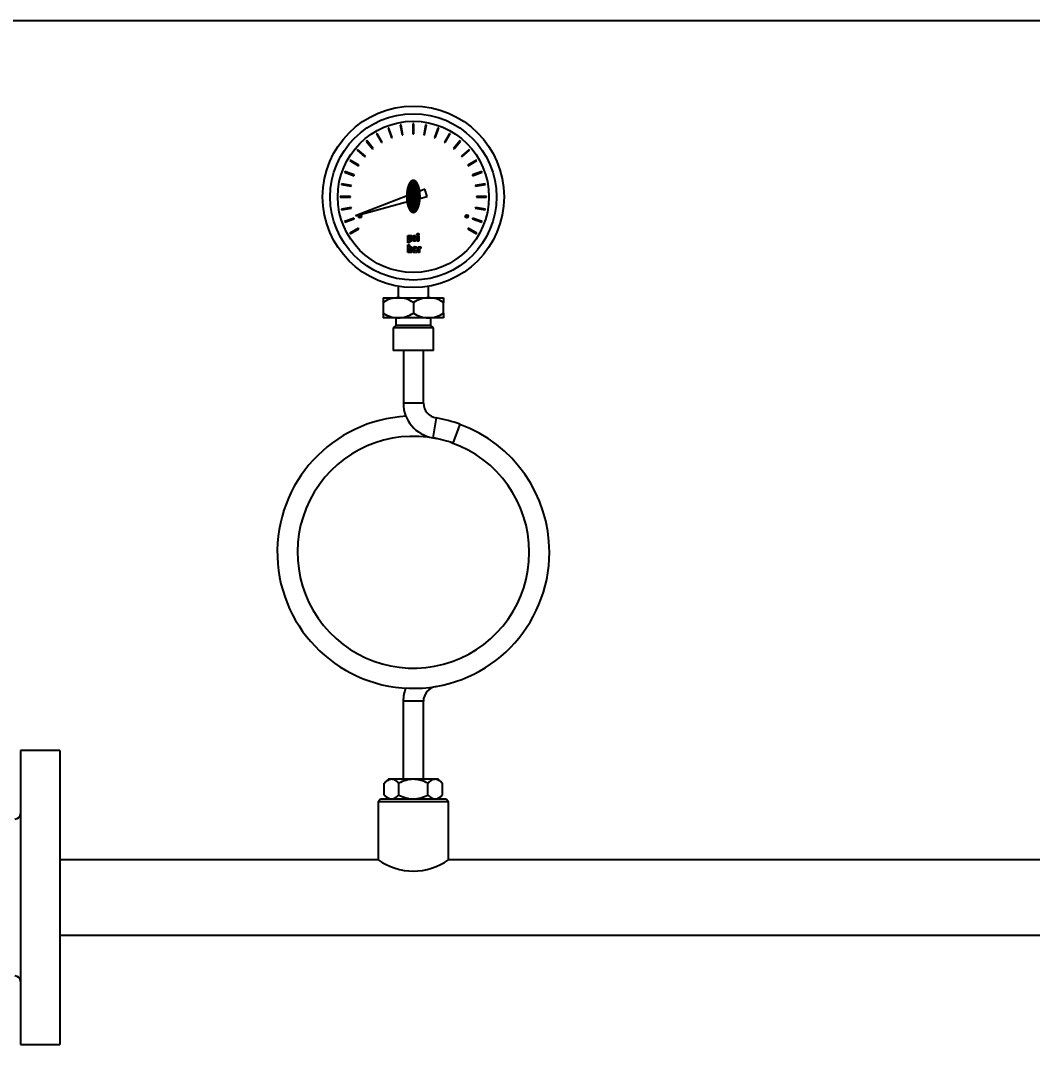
# Model space of a CAD drawing. Extents: x -681219 to -550379, y -242630 to -158199.
# Drawn here: x -635298 to -634731, y -170624 to -170050 of the extents above; entities that cross this region are included whole.
import ezdxf
from ezdxf.enums import TextEntityAlignment as Align

# ---------------------------------------------------------------- set-up
doc = ezdxf.new("R2010")
doc.units = 0
doc.header["$LTSCALE"] = 1000
doc.linetypes.add('K', pattern=[2.5, 1.25, -0.25, 0.25, -0.25, 0.25, -0.25])
for name, color, linetype in [('$DDT_AUDIT_GENERATED_(B93)', 7, 'CONTINUOUS'), ('02', 1, 'CONTINUOUS'), ('07', 6, 'K'), ('GBT_9119.8_法兰_DN', 7, 'CONTINUOUS'), ('GLXT01_0102', 7, 'CONTINUOUS'), ('MYGL165_040301', 7, 'CONTINUOUS'), ('MYGL165_060501', 7, 'CONTINUOUS'), ('Y(YZ.Z)-100压力表1.', 7, 'CONTINUOUS')]:
    doc.layers.add(name, color=color, linetype=linetype)

msp = doc.modelspace()

# ---------------------------------------------------------------- linework, layer by layer
at = {"layer": '$DDT_AUDIT_GENERATED_(B93)', "color": 7, "linetype": 'Continuous'}
for p, q in [((-635083.7336, -170235.2065), (-635083.7336, -170264.6266)), ((-635072.4395, -170264.6266), (-635072.4395, -170235.2065)), ((-635072.4395, -170264.6266), (-635083.7336, -170264.6266)), ((-635065.4456, -170272.9019), (-635067.3279, -170284.0381)), ((-635052.0638, -170276.4368), (-635053.022, -170279.0695)), ((-635053.022, -170279.0695), (-635055.9532, -170287.123)), ((-635083.8255, -170431.6688), (-635083.8255, -170475.2065)), ((-635072.5313, -170431.6688), (-635083.8255, -170431.6688)), ((-635072.5313, -170475.2065), (-635072.5313, -170431.6688)), ((-635092.1549, -170475.2065), (-635094.4801, -170477.5317)), ((-635094.4801, -170484.1755), (-635094.4801, -170477.5317)), ((-635064.2019, -170475.2065), (-635092.1549, -170475.2065)), ((-635086.3292, -170484.1755), (-635086.3292, -170477.5317)), ((-635070.0276, -170484.1755), (-635070.0276, -170477.5317)), ((-635061.8768, -170477.5317), (-635064.2019, -170475.2065)), ((-635061.8768, -170484.1755), (-635061.8768, -170477.5317)), ((-635094.4801, -170484.1755), (-635092.1549, -170486.5007)), ((-635064.2019, -170486.5007), (-635061.8768, -170484.1755))]:
    msp.add_line(p, q, dxfattribs=at)
for centre, radius, start, end in [((-635064.0468, -170264.6266), 19.6868, 180, 260.4059317), ((-635064.0468, -170264.6266), 8.3927, 180, 260.4059317), ((-635078.1644, -170348.1477), 76.2353, 92.8936308, 0), ((-635078.1644, -170348.1477), 76.3132, 69.9999999, 80.4059317), ((-635078.1644, -170348.1477), 76.2353, 0, 69.9999999), ((-635078.1644, -170348.1477), 64.9412, 78.311766, 0), ((-635078.1644, -170348.1477), 65.0191, 69.9999999, 80.4059317), ((-635078.1644, -170348.1477), 64.9412, 0, 70.883049), ((-635064.0468, -170431.6688), 19.7787, 157.737763, 180), ((-635064.0468, -170431.6688), 8.4846, 99.5940683, 180)]:
    msp.add_arc(centre, radius, start, end, dxfattribs=at)
for points, knots in [([(-635086.3292, -170477.5317), (-635086.9639, -170476.8971), (-635087.6162, -170476.3528), (-635088.64, -170475.7675), (-635088.9918, -170475.6109), (-635089.6959, -170475.4016), (-635090.0487, -170475.348), (-635090.7558, -170475.3475), (-635091.1102, -170475.4007), (-635091.8201, -170475.6116), (-635092.1669, -170475.7664), (-635093.1873, -170476.349), (-635093.8418, -170476.8934), (-635094.4801, -170477.5317)], [0, 0, 0, 0, 0.25, 0.25, 0.375, 0.375, 0.5, 0.5, 0.625, 0.625, 0.75, 0.75, 1, 1, 1, 1]), ([(-635070.0276, -170477.5317), (-635071.303, -170476.894), (-635072.6093, -170476.3511), (-635074.6367, -170475.7708), (-635075.3243, -170475.6166), (-635076.7283, -170475.405), (-635077.4512, -170475.3485), (-635079.5891, -170475.3463), (-635080.9899, -170475.5639), (-635083.752, -170476.3502), (-635085.062, -170476.8981), (-635086.3292, -170477.5317)], [0, 0, 0, 0, 0.25, 0.25, 0.375, 0.375, 0.5, 0.5, 0.75, 0.75, 1, 1, 1, 1]), ([(-635061.8768, -170477.5317), (-635062.5114, -170476.897), (-635063.1638, -170476.3528), (-635064.1877, -170475.7674), (-635064.5396, -170475.6108), (-635065.2437, -170475.4015), (-635065.5966, -170475.3479), (-635066.3037, -170475.3475), (-635066.6581, -170475.4008), (-635067.3681, -170475.6118), (-635067.7148, -170475.7666), (-635068.7352, -170476.3492), (-635069.3893, -170476.8934), (-635070.0276, -170477.5317)], [0, 0, 0, 0, 0.25, 0.25, 0.375, 0.375, 0.5, 0.5, 0.625, 0.625, 0.75, 0.75, 1, 1, 1, 1]), ([(-635094.4801, -170484.1755), (-635093.8454, -170484.8101), (-635093.1931, -170485.3544), (-635092.1693, -170485.9397), (-635091.8175, -170486.0963), (-635091.1134, -170486.3056), (-635090.7606, -170486.3592), (-635090.0535, -170486.3597), (-635089.6991, -170486.3065), (-635088.9892, -170486.0956), (-635088.6424, -170485.9408), (-635087.622, -170485.3582), (-635086.9675, -170484.8138), (-635086.3292, -170484.1755)], [0, 0, 0, 0, 0.25, 0.25, 0.375, 0.375, 0.5, 0.5, 0.625, 0.625, 0.75, 0.75, 1, 1, 1, 1]), ([(-635086.3292, -170484.1755), (-635085.062, -170484.8091), (-635083.752, -170485.357), (-635080.9899, -170486.1433), (-635079.5891, -170486.3609), (-635077.4512, -170486.3587), (-635076.7283, -170486.3022), (-635075.3243, -170486.0906), (-635074.6367, -170485.9364), (-635072.6093, -170485.3561), (-635071.303, -170484.8132), (-635070.0276, -170484.1755)], [0, 0, 0, 0, 0.25, 0.25, 0.5, 0.5, 0.625, 0.625, 0.75, 0.75, 1, 1, 1, 1]), ([(-635070.0276, -170484.1755), (-635069.3903, -170484.8127), (-635068.7387, -170485.3545), (-635067.7263, -170485.9348), (-635067.3829, -170486.0891), (-635066.6816, -170486.3013), (-635066.3204, -170486.3582), (-635065.2525, -170486.3619), (-635064.5527, -170486.1457), (-635063.1726, -170485.3622), (-635062.5147, -170484.8134), (-635061.8768, -170484.1755)], [0, 0, 0, 0, 0.25, 0.25, 0.375, 0.375, 0.5, 0.5, 0.75, 0.75, 1, 1, 1, 1])]:
    msp.add_open_spline(points, degree=3, knots=knots, dxfattribs=at)
at = {"layer": '07'}
msp.add_line((-635593.76, -170050.2726), (-633059.6736, -170050.2726), dxfattribs=at)
at = {"layer": 'GBT_9119.8_法兰_DN', "color": 7, "linetype": 'Continuous'}
for p, q in [((-635276.3595, -170459.1989), (-635298.323, -170459.1989)), ((-635298.323, -170459.1989), (-635298.323, -170623.9254)), ((-635276.3595, -170459.1989), (-635276.3595, -170623.9254)), ((-635298.323, -170623.9254), (-635276.3595, -170623.9254))]:
    msp.add_line(p, q, dxfattribs=at)
for centre, start, end in [((-635301.4607, -170494.4974), 270, 0), ((-635301.4607, -170588.6268), 0, 90)]:
    msp.add_arc(centre, 3.1376, start, end, dxfattribs=at)
at = {"layer": 'GLXT01_0102', "color": 7, "linetype": 'Continuous'}
for p, q in [((-635096.5313, -170486.5007), (-635097.9431, -170487.9124)), ((-635097.9431, -170487.9124), (-635097.9431, -170520.383)), ((-635058.4137, -170487.9124), (-635097.9431, -170487.9124)), ((-635059.8255, -170486.5007), (-635096.5313, -170486.5007)), ((-635058.4137, -170487.9124), (-635059.8255, -170486.5007)), ((-635058.4137, -170520.383), (-635058.4137, -170487.9124))]:
    msp.add_line(p, q, dxfattribs=at)
at = {"layer": 'MYGL165_040301', "color": 7, "linetype": 'Continuous'}
for p, q in [((-635097.9431, -170520.383), (-635276.3595, -170520.383)), ((-634680.2065, -170520.383), (-635058.4137, -170520.383)), ((-635276.3595, -170562.7413), (-634680.2065, -170562.7413))]:
    msp.add_line(p, q, dxfattribs=at)
at = {"layer": 'MYGL165_060501', "color": 7, "linetype": 'Continuous'}
msp.add_arc((-635078.1784, -170492.8805), 33.8679, 234.2970653, 305.7029341, dxfattribs=at)
at = {"layer": 'Y(YZ.Z)-100压力表1.', "color": 7, "linetype": 'Continuous'}
for p, q in [((-635091.9681, -170110.5443), (-635092.3661, -170110.6892)), ((-635092.3661, -170110.6892), (-635090.4347, -170115.9957)), ((-635090.0367, -170115.8508), (-635091.9681, -170110.5443)), ((-635085.0652, -170108.7329), (-635085.4823, -170108.8065)), ((-635085.4823, -170108.8065), (-635084.5017, -170114.3678)), ((-635084.0846, -170114.2942), (-635085.0652, -170108.7329)), ((-635078.3762, -170108.1477), (-635078.3762, -170113.7948)), ((-635077.9527, -170108.1477), (-635078.3762, -170108.1477)), ((-635077.9527, -170113.7948), (-635077.9527, -170108.1477)), ((-635071.2636, -170108.7329), (-635072.2442, -170114.2942)), ((-635071.8271, -170114.3678), (-635070.8465, -170108.8065)), ((-635070.8465, -170108.8065), (-635071.2636, -170108.7329)), ((-635064.3607, -170110.5443), (-635066.2921, -170115.8508)), ((-635065.8941, -170115.9957), (-635063.9627, -170110.6892)), ((-635063.9627, -170110.6892), (-635064.3607, -170110.5443)), ((-635098.4516, -170113.5269), (-635098.8184, -170113.7387)), ((-635098.8184, -170113.7387), (-635095.9949, -170118.6292)), ((-635095.6281, -170118.4174), (-635098.4516, -170113.5269)), ((-635090.4347, -170115.9957), (-635090.0367, -170115.8508)), ((-635084.5017, -170114.3678), (-635084.0846, -170114.2942)), ((-635078.3762, -170113.7948), (-635077.9527, -170113.7948)), ((-635072.2442, -170114.2942), (-635071.8271, -170114.3678)), ((-635066.2921, -170115.8508), (-635065.8941, -170115.9957)), ((-635057.8772, -170113.5269), (-635060.7008, -170118.4174)), ((-635060.334, -170118.6292), (-635057.5105, -170113.7387)), ((-635057.5105, -170113.7387), (-635057.8772, -170113.5269)), ((-635104.3187, -170117.59), (-635104.6431, -170117.8623)), ((-635104.6431, -170117.8623), (-635101.0133, -170122.1882)), ((-635100.6888, -170121.9159), (-635104.3187, -170117.59)), ((-635101.0133, -170122.1882), (-635100.6888, -170121.9159)), ((-635095.9949, -170118.6292), (-635095.6281, -170118.4174)), ((-635060.7008, -170118.4174), (-635060.334, -170118.6292)), ((-635052.0102, -170117.59), (-635055.64, -170121.9159)), ((-635055.64, -170121.9159), (-635055.3156, -170122.1882)), ((-635055.3156, -170122.1882), (-635051.6857, -170117.8623)), ((-635051.6857, -170117.8623), (-635052.0102, -170117.59)), ((-635109.3911, -170122.6102), (-635109.6633, -170122.9346)), ((-635109.6633, -170122.9346), (-635105.3374, -170126.5645)), ((-635105.0652, -170126.2401), (-635109.3911, -170122.6102)), ((-635105.3374, -170126.5645), (-635105.0652, -170126.2401)), ((-635046.9378, -170122.6102), (-635051.2637, -170126.2401)), ((-635051.2637, -170126.2401), (-635050.9915, -170126.5645)), ((-635050.9915, -170126.5645), (-635046.6656, -170122.9346)), ((-635046.6656, -170122.9346), (-635046.9378, -170122.6102)), ((-635113.5147, -170128.4349), (-635113.7264, -170128.8017)), ((-635113.7264, -170128.8017), (-635108.8359, -170131.6252)), ((-635108.6242, -170131.2584), (-635113.5147, -170128.4349)), ((-635108.8359, -170131.6252), (-635108.6242, -170131.2584)), ((-635042.8142, -170128.4349), (-635047.7047, -170131.2584)), ((-635047.7047, -170131.2584), (-635047.493, -170131.6252)), ((-635047.493, -170131.6252), (-635042.6025, -170128.8017)), ((-635042.6025, -170128.8017), (-635042.8142, -170128.4349)), ((-635116.5641, -170134.8872), (-635116.709, -170135.2852)), ((-635116.709, -170135.2852), (-635111.4025, -170137.2166)), ((-635111.2576, -170136.8186), (-635116.5641, -170134.8872)), ((-635111.4025, -170137.2166), (-635111.2576, -170136.8186)), ((-635039.7647, -170134.8872), (-635045.0712, -170136.8186)), ((-635045.0712, -170136.8186), (-635044.9264, -170137.2166)), ((-635044.9264, -170137.2166), (-635039.6199, -170135.2852)), ((-635039.6199, -170135.2852), (-635039.7647, -170134.8872)), ((-635118.4469, -170141.771), (-635118.5204, -170142.1881)), ((-635118.5204, -170142.1881), (-635112.9591, -170143.1687)), ((-635112.8856, -170142.7516), (-635118.4469, -170141.771)), ((-635112.9591, -170143.1687), (-635112.8856, -170142.7516)), ((-635071.76, -170144.7813), (-635075.9149, -170146.3693)), ((-635070.4512, -170148.8093), (-635071.76, -170144.7813)), ((-635037.882, -170141.771), (-635043.4433, -170142.7516)), ((-635043.4433, -170142.7516), (-635043.3697, -170143.1687)), ((-635043.3697, -170143.1687), (-635037.8085, -170142.1881)), ((-635037.8085, -170142.1881), (-635037.882, -170141.771)), ((-635119.1056, -170148.8771), (-635119.1056, -170149.3007)), ((-635113.4586, -170148.8771), (-635119.1056, -170148.8771)), ((-635119.1056, -170149.3007), (-635113.4586, -170149.3007)), ((-635113.4586, -170149.3007), (-635113.4586, -170148.8771)), ((-635081.6544, -170148.563), (-635110.635, -170159.6392)), ((-635074.746, -170149.9668), (-635070.4512, -170148.8093)), ((-635042.8703, -170148.8771), (-635042.8703, -170149.3007)), ((-635037.2233, -170148.8771), (-635042.8703, -170148.8771)), ((-635042.8703, -170149.3007), (-635037.2233, -170149.3007)), ((-635037.2233, -170149.3007), (-635037.2233, -170148.8771)), ((-635112.9591, -170155.0091), (-635118.5204, -170155.9897)), ((-635118.5204, -170155.9897), (-635118.4469, -170156.4068)), ((-635118.4469, -170156.4068), (-635112.8856, -170155.4262)), ((-635112.8856, -170155.4262), (-635112.9591, -170155.0091)), ((-635110.635, -170159.6392), (-635080.6788, -170151.5658)), ((-635043.3697, -170155.0091), (-635043.4433, -170155.4262)), ((-635043.4433, -170155.4262), (-635037.882, -170156.4068)), ((-635037.8085, -170155.9897), (-635043.3697, -170155.0091)), ((-635037.882, -170156.4068), (-635037.8085, -170155.9897)), ((-635111.4025, -170160.9612), (-635116.709, -170162.8926)), ((-635116.5641, -170163.2906), (-635111.2576, -170161.3592)), ((-635111.2576, -170161.3592), (-635111.4025, -170160.9612)), ((-635044.9264, -170160.9612), (-635045.0712, -170161.3592)), ((-635045.0712, -170161.3592), (-635039.7647, -170163.2906)), ((-635039.6199, -170162.8926), (-635044.9264, -170160.9612)), ((-635116.709, -170162.8926), (-635116.5641, -170163.2906)), ((-635108.8359, -170166.5526), (-635113.7264, -170169.3761)), ((-635113.5147, -170169.7429), (-635108.6242, -170166.9194)), ((-635108.6242, -170166.9194), (-635108.8359, -170166.5526)), ((-635047.493, -170166.5526), (-635047.7047, -170166.9194)), ((-635047.7047, -170166.9194), (-635042.8142, -170169.7429)), ((-635042.6025, -170169.3761), (-635047.493, -170166.5526)), ((-635039.7647, -170163.2906), (-635039.6199, -170162.8926)), ((-635113.7264, -170169.3761), (-635113.5147, -170169.7429)), ((-635081.2117, -170170.7215), (-635080.4144, -170170.7215)), ((-635081.2117, -170174.8781), (-635081.2117, -170170.7215)), ((-635080.4144, -170170.7215), (-635080.4144, -170171.0702)), ((-635080.3515, -170173.5642), (-635080.3515, -170174.8781)), ((-635078.5997, -170172.8483), (-635077.8234, -170172.8535)), ((-635076.4335, -170171.6367), (-635077.194, -170171.6341)), ((-635075.9956, -170169.662), (-635075.1328, -170169.662)), ((-635075.9956, -170170.4146), (-635075.9956, -170169.662)), ((-635075.1328, -170170.4146), (-635075.9956, -170170.4146)), ((-635075.9956, -170170.7215), (-635075.1328, -170170.7215)), ((-635075.9956, -170173.8317), (-635075.9956, -170170.7215)), ((-635075.1328, -170173.8317), (-635075.9956, -170173.8317)), ((-635075.1328, -170169.662), (-635075.1328, -170170.4146)), ((-635075.1328, -170170.7215), (-635075.1328, -170173.8317)), ((-635042.8142, -170169.7429), (-635042.6025, -170169.3761)), ((-635081.2274, -170176.0372), (-635080.3594, -170176.0372)), ((-635081.2274, -170180.1781), (-635081.2274, -170176.0372)), ((-635080.3515, -170174.8781), (-635081.2117, -170174.8781)), ((-635080.3594, -170176.0372), (-635080.3594, -170177.3484)), ((-635077.5848, -170178.0119), (-635078.4528, -170178.0119)), ((-635075.5498, -170177.0678), (-635074.7473, -170177.0678)), ((-635075.5498, -170180.1781), (-635075.5498, -170177.0678)), ((-635074.7473, -170177.0678), (-635074.7473, -170177.5032)), ((-635074.0497, -170177.0049), (-635074.0497, -170177.9883)), ((-635080.4223, -170180.1781), (-635081.2274, -170180.1781)), ((-635080.4223, -170179.8424), (-635080.4223, -170180.1781)), ((-635076.8977, -170180.1781), (-635076.9502, -170179.8922)), ((-635075.993, -170180.1781), (-635076.8977, -170180.1781)), ((-635074.6817, -170180.1781), (-635075.5498, -170180.1781)), ((-635086.635, -170199.2016), (-635086.635, -170205.5595)), ((-635069.6938, -170205.5595), (-635069.6938, -170199.2016)), ((-635095.1056, -170205.5595), (-635095.1056, -170208.1803)), ((-635095.1056, -170205.5595), (-635086.635, -170205.5595)), ((-635095.1056, -170208.1803), (-635095.1056, -170214.2328)), ((-635086.635, -170205.5595), (-635069.6938, -170205.5595)), ((-635078.1644, -170208.1803), (-635078.1644, -170214.2328)), ((-635069.6938, -170205.5595), (-635061.2233, -170205.5595)), ((-635061.2233, -170205.5595), (-635061.2233, -170208.1803)), ((-635061.2233, -170214.2328), (-635061.2233, -170208.1803)), ((-635095.1056, -170214.2328), (-635095.1056, -170216.8536)), ((-635061.2233, -170214.2328), (-635061.2233, -170216.8536)), ((-635086.635, -170216.8536), (-635095.1056, -170216.8536)), ((-635088.0468, -170216.8536), (-635088.0468, -170221.0889)), ((-635069.6938, -170216.8536), (-635086.635, -170216.8536)), ((-635061.2233, -170216.8536), (-635069.6938, -170216.8536)), ((-635068.2821, -170221.0889), (-635068.2821, -170216.8536)), ((-635088.0468, -170221.0889), (-635089.4586, -170222.5007)), ((-635089.4586, -170222.5007), (-635089.4586, -170235.2065)), ((-635066.8703, -170222.5007), (-635089.4586, -170222.5007)), ((-635068.2821, -170221.0889), (-635088.0468, -170221.0889)), ((-635066.8703, -170222.5007), (-635068.2821, -170221.0889)), ((-635066.8703, -170235.2065), (-635066.8703, -170222.5007)), ((-635066.8703, -170235.2065), (-635089.4586, -170235.2065))]:
    msp.add_line(p, q, dxfattribs=at)
for centre, radius in [((-635078.1644, -170149.0889), 50.8235), ((-635078.1644, -170149.0889), 46.5882), ((-635078.1644, -170149.0889), 42.3529), ((-635078.1644, -170149.0889), 3.5294), ((-635108.0804, -170159.9482), 0.8471), ((-635108.0804, -170159.9482), 0.7059), ((-635048.2485, -170159.9482), 0.8471), ((-635048.2485, -170159.9482), 0.7059)]:
    msp.add_circle(centre, radius, dxfattribs=at)
for centre, radius, start, end in [((-635086.1648, -170222.0783), 16.5255, 91.6304664, 122.753781), ((-635087.1259, -170222.1452), 16.5929, 57.3110674, 88.3046852), ((-635069.088, -170222.5167), 16.968, 92.0461906, 122.3380569), ((-635070.1842, -170222.1433), 16.591, 57.309237, 88.3065156), ((-635086.1447, -170200.2698), 16.591, 237.309237, 268.3065156), ((-635087.3479, -170199.5504), 17.3178, 272.3592259, 302.0250214), ((-635069.2231, -170200.3331), 16.5272, 237.2478629, 268.3678896), ((-635070.1641, -170200.3348), 16.5255, 271.6304664, 302.753781)]:
    msp.add_arc(centre, radius, start, end, dxfattribs=at)
for points, knots in [([(-635080.4144, -170171.0702), (-635080.3358, -170170.9313), (-635080.2335, -170170.8237), (-635080.1155, -170170.7529), (-635079.9955, -170170.681), (-635079.8637, -170170.6454), (-635079.5936, -170170.6454), (-635079.4835, -170170.6664), (-635079.3812, -170170.711), (-635079.2821, -170170.7542), (-635079.1976, -170170.8132), (-635079.1321, -170170.8919), (-635079.0532, -170170.9866), (-635079.0009, -170171.1201), (-635078.938, -170171.4453), (-635078.9223, -170171.7495), (-635078.9223, -170172.9086), (-635078.9799, -170173.3728), (-635079.098, -170173.5931), (-635079.2171, -170173.8154), (-635079.4258, -170173.9261), (-635079.8637, -170173.9261), (-635079.9791, -170173.8947), (-635080.0788, -170173.8343), (-635080.1773, -170173.7747), (-635080.2702, -170173.6849), (-635080.3515, -170173.5642)], [0, 0, 0, 0, 0.07624217, 0.07624217, 0.07624217, 0.14794976, 0.14794976, 0.20813291, 0.20813291, 0.20813291, 0.26187658, 0.26187658, 0.26187658, 0.3950886, 0.3950886, 0.52830061, 0.52830061, 0.7394144, 0.7394144, 0.7394144, 0.8751054, 0.8751054, 0.93309301, 0.93309301, 0.93309301, 1, 1, 1, 1]), ([(-635080.0866, -170173.1866), (-635079.9714, -170173.1836), (-635079.8952, -170173.1236), (-635079.8532, -170172.9925), (-635079.812, -170172.8638), (-635079.7903, -170172.5624), (-635079.7903, -170171.8072), (-635079.8113, -170171.6131), (-635079.8506, -170171.5082), (-635079.8903, -170171.4024), (-635079.9634, -170171.3509), (-635080.1784, -170171.3509), (-635080.2571, -170171.4112), (-635080.3017, -170171.5344), (-635080.3454, -170171.6554), (-635080.3672, -170171.9724), (-635080.3672, -170172.7539), (-635080.3463, -170172.9374), (-635080.3043, -170173.0371), (-635080.2614, -170173.139), (-635080.1889, -170173.1892), (-635080.0866, -170173.1866)], [0, 0, 0, 0, 0.07756854, 0.07756854, 0.07756854, 0.29847913, 0.29847913, 0.43102549, 0.43102549, 0.43102549, 0.49769048, 0.49769048, 0.57488153, 0.57488153, 0.57488153, 0.81162395, 0.81162395, 0.93299951, 0.93299951, 0.93299951, 1, 1, 1, 1]), ([(-635077.194, -170171.6341), (-635077.1967, -170171.4767), (-635077.2203, -170171.3666), (-635077.2649, -170171.2984), (-635077.3082, -170171.2321), (-635077.3802, -170171.1988), (-635077.5691, -170171.1988), (-635077.6399, -170171.2224), (-635077.6923, -170171.2696), (-635077.7433, -170171.3155), (-635077.7684, -170171.3797), (-635077.7684, -170171.5947), (-635077.6399, -170171.7206), (-635077.3776, -170171.836), (-635077.3411, -170171.8521), (-635077.3121, -170171.8649), (-635077.2937, -170171.8727), (-635076.9367, -170172.0257), (-635076.701, -170172.1874), (-635076.583, -170172.3395), (-635076.4653, -170172.4913), (-635076.4021, -170172.6857), (-635076.4021, -170173.2443), (-635076.4991, -170173.4882), (-635076.6932, -170173.6586), (-635076.887, -170173.8289), (-635077.1626, -170173.9183), (-635077.8628, -170173.9183), (-635078.125, -170173.8317), (-635078.3165, -170173.6586), (-635078.5065, -170173.4869), (-635078.5997, -170173.2417), (-635078.5997, -170172.927), (-635078.5997, -170172.9007), (-635078.5997, -170172.8745), (-635078.5997, -170172.8483)], [0, 0, 0, 0, 0.0523858, 0.0523858, 0.0523858, 0.09037663, 0.09037663, 0.12436843, 0.12436843, 0.12436843, 0.166099, 0.166099, 0.24236521, 0.24236521, 0.24236521, 0.256188, 0.256188, 0.256188, 0.38570036, 0.38570036, 0.38570036, 0.48054396, 0.48054396, 0.6029228, 0.6029228, 0.6029228, 0.73792264, 0.73792264, 0.86602467, 0.86602467, 0.86602467, 0.98812287, 0.98812287, 0.98812287, 1, 1, 1, 1]), ([(-635077.8234, -170172.8535), (-635077.8129, -170173.0135), (-635077.7841, -170173.1341), (-635077.674, -170173.281), (-635077.5953, -170173.3177), (-635077.4012, -170173.3177), (-635077.333, -170173.2941), (-635077.2753, -170173.2417), (-635077.2204, -170173.1917), (-635077.194, -170173.1263), (-635077.194, -170172.9742), (-635077.2124, -170172.9165), (-635077.2491, -170172.8693), (-635077.2855, -170172.8224), (-635077.3724, -170172.7696), (-635077.5035, -170172.7067), (-635077.5321, -170172.693), (-635077.5769, -170172.6726), (-635077.6399, -170172.6411), (-635077.9493, -170172.4864), (-635078.1722, -170172.3605), (-635078.2955, -170172.232), (-635078.3814, -170172.1424), (-635078.4528, -170172.0458), (-635078.4974, -170171.9304), (-635078.5423, -170171.8141), (-635078.5682, -170171.6944), (-635078.5682, -170171.2853), (-635078.4712, -170171.0598), (-635078.2797, -170170.8893), (-635078.0881, -170170.7187), (-635077.8261, -170170.6375), (-635077.1547, -170170.6375), (-635076.8925, -170170.7188), (-635076.5253, -170171.044), (-635076.4335, -170171.2774), (-635076.4335, -170171.579), (-635076.4335, -170171.5982), (-635076.4335, -170171.6175), (-635076.4335, -170171.6367)], [0, 0, 0, 0, 0.04793967, 0.04793967, 0.09587934, 0.09587934, 0.13446493, 0.13446493, 0.13446493, 0.16886548, 0.16886548, 0.19681592, 0.19681592, 0.19681592, 0.24334644, 0.24334644, 0.24334644, 0.2665136, 0.2665136, 0.2665136, 0.38531736, 0.38531736, 0.38531736, 0.44126223, 0.44126223, 0.44126223, 0.49462971, 0.49462971, 0.61470655, 0.61470655, 0.61470655, 0.73759171, 0.73759171, 0.864378, 0.864378, 0.99116428, 0.99116428, 0.99116428, 1, 1, 1, 1]), ([(-635080.3594, -170177.3484), (-635080.2807, -170177.2252), (-635080.1915, -170177.136), (-635079.9922, -170177.0206), (-635079.8768, -170176.9918), (-635079.4389, -170176.9918), (-635079.2265, -170177.1019), (-635079.1085, -170177.3248), (-635078.9909, -170177.5468), (-635078.9301, -170178.0093), (-635078.9301, -170179.0399), (-635078.938, -170179.2917), (-635078.9563, -170179.4622), (-635078.975, -170179.6352), (-635079.0009, -170179.7637), (-635079.0403, -170179.845), (-635079.1077, -170179.9845), (-635079.195, -170180.0916), (-635079.3078, -170180.165), (-635079.4212, -170180.2388), (-635079.5621, -170180.2725), (-635079.8716, -170180.2725), (-635080.0027, -170180.2358), (-635080.2387, -170180.0889), (-635080.341, -170179.9814), (-635080.4223, -170179.8424)], [0, 0, 0, 0, 0.06000828, 0.06000828, 0.12001655, 0.12001655, 0.26043592, 0.26043592, 0.26043592, 0.51627178, 0.51627178, 0.63420356, 0.63420356, 0.63420356, 0.70233585, 0.70233585, 0.70233585, 0.77543938, 0.77543938, 0.77543938, 0.85545523, 0.85545523, 0.92772762, 0.92772762, 1, 1, 1, 1]), ([(-635080.0945, -170177.7287), (-635080.0945, -170177.7287), (-635080.1968, -170177.7287), (-635080.2702, -170177.7785), (-635080.3122, -170177.8782), (-635080.3551, -170177.9801), (-635080.3751, -170178.1614), (-635080.3751, -170178.9429), (-635080.3515, -170179.2629), (-635080.3095, -170179.3835), (-635080.2673, -170179.5049), (-635080.1863, -170179.5644), (-635079.9739, -170179.5644), (-635079.9057, -170179.5199), (-635079.869, -170179.4254), (-635079.834, -170179.3356), (-635079.8139, -170179.1239), (-635079.8139, -170178.7934), (-635079.8139, -170178.7655), (-635079.8139, -170178.7375), (-635079.8139, -170178.7095), (-635079.8139, -170178.2663), (-635079.8323, -170177.9936), (-635079.8716, -170177.8861), (-635079.9101, -170177.7808), (-635079.987, -170177.7287), (-635080.0945, -170177.7287)], [0, 0, 0, 0, 0.03338618, 0.06677236, 0.06677236, 0.06677236, 0.18837954, 0.18837954, 0.42557376, 0.42557376, 0.42557376, 0.50089364, 0.50089364, 0.56423081, 0.56423081, 0.56423081, 0.71489791, 0.71489791, 0.71489791, 0.73475209, 0.73475209, 0.73475209, 0.93059554, 0.93059554, 0.93059554, 1, 1, 1, 1]), ([(-635076.9502, -170179.8922), (-635077.0603, -170180.0076), (-635077.1783, -170180.0942), (-635077.3094, -170180.1545), (-635077.4396, -170180.2144), (-635077.5822, -170180.241), (-635077.9782, -170180.241), (-635078.1722, -170180.1624), (-635078.3165, -170180.005), (-635078.4608, -170179.8475), (-635078.5289, -170179.6326), (-635078.5289, -170179.1265), (-635078.4686, -170178.9324), (-635078.3479, -170178.7777), (-635078.2286, -170178.6246), (-635078.0306, -170178.4945), (-635077.7553, -170178.3817), (-635077.6908, -170178.3553), (-635077.5979, -170178.324), (-635077.4851, -170178.2847), (-635077.1562, -170178.1699), (-635076.9921, -170178.0329), (-635076.9921, -170177.7943), (-635077.0157, -170177.7235), (-635077.1101, -170177.6291), (-635077.1783, -170177.6055), (-635077.375, -170177.6055), (-635077.4563, -170177.6369), (-635077.5061, -170177.6999), (-635077.557, -170177.7641), (-635077.5848, -170177.8598), (-635077.5848, -170177.991), (-635077.5848, -170177.9979), (-635077.5848, -170178.0049), (-635077.5848, -170178.0119)], [0, 0, 0, 0, 0.08035011, 0.08035011, 0.08035011, 0.15516133, 0.15516133, 0.27511725, 0.27511725, 0.27511725, 0.40130581, 0.40130581, 0.51156765, 0.51156765, 0.51156765, 0.64094283, 0.64094283, 0.64094283, 0.69248044, 0.69248044, 0.69248044, 0.77784659, 0.77784659, 0.82876675, 0.82876675, 0.87968691, 0.87968691, 0.94109063, 0.94109063, 0.94109063, 0.99623728, 0.99623728, 0.99623728, 1, 1, 1, 1]), ([(-635078.4528, -170178.0119), (-635078.4528, -170177.6631), (-635078.3558, -170177.4035), (-635078.1591, -170177.2331), (-635077.9639, -170177.0639), (-635077.6661, -170176.9761), (-635077.0891, -170176.9761), (-635076.9292, -170176.9918), (-635076.6459, -170177.06), (-635076.5279, -170177.1072), (-635076.4335, -170177.1675), (-635076.3079, -170177.2477), (-635076.2264, -170177.3511), (-635076.1267, -170177.5818), (-635076.1031, -170177.7943), (-635076.1031, -170178.1011), (-635076.1031, -170178.5023), (-635076.1031, -170178.9036), (-635076.1031, -170179.3048), (-635076.1031, -170179.5487), (-635076.0926, -170179.7375), (-635076.0769, -170179.866), (-635076.0611, -170179.9948), (-635076.0323, -170180.0994), (-635075.993, -170180.1781)], [0, 0, 0, 0, 0.14802444, 0.14802444, 0.14802444, 0.31291479, 0.31291479, 0.38668152, 0.38668152, 0.46044826, 0.46044826, 0.46044826, 0.55018647, 0.55018647, 0.63992468, 0.63992468, 0.63992468, 0.84726201, 0.84726201, 0.84726201, 0.94408807, 0.94408807, 0.94408807, 1, 1, 1, 1]), ([(-635077.0078, -170178.6754), (-635077.236, -170178.7384), (-635077.4012, -170178.817), (-635077.5061, -170178.9114), (-635077.6096, -170179.0045), (-635077.6608, -170179.1212), (-635077.6608, -170179.3599), (-635077.6346, -170179.4412), (-635077.5848, -170179.4989)], [0, 0, 0, 0, 0.46113558, 0.46113558, 0.46113558, 0.77497969, 0.77497969, 1, 1, 1, 1]), ([(-635077.5848, -170179.4989), (-635077.5325, -170179.5594), (-635077.4642, -170179.588), (-635077.2465, -170179.588), (-635077.1547, -170179.5461), (-635077.0944, -170179.4595), (-635077.0349, -170179.3742), (-635077.0078, -170179.2288), (-635077.0078, -170179.0242), (-635077.0078, -170178.9079), (-635077.0078, -170178.7917), (-635077.0078, -170178.6754)], [0, 0, 0, 0, 0.16846624, 0.16846624, 0.41125581, 0.41125581, 0.41125581, 0.74277757, 0.74277757, 0.74277757, 1, 1, 1, 1]), ([(-635074.7473, -170177.5032), (-635074.6529, -170177.3484), (-635074.548, -170177.2304), (-635074.3224, -170177.0678), (-635074.1939, -170177.0206), (-635074.0497, -170177.0049)], [0, 0, 0, 0, 0.5, 0.5, 1, 1, 1, 1]), ([(-635074.0497, -170177.9883), (-635074.0995, -170177.9805), (-635074.1441, -170177.9726), (-635074.2333, -170177.9621), (-635074.2726, -170177.9595), (-635074.4483, -170177.9595), (-635074.5453, -170178.0093), (-635074.6004, -170178.1063), (-635074.656, -170178.2042), (-635074.6817, -170178.3974), (-635074.6817, -170178.6833), (-635074.6817, -170179.1816), (-635074.6817, -170179.6798), (-635074.6817, -170180.1781)], [0, 0, 0, 0, 0.03890004, 0.03890004, 0.07780008, 0.07780008, 0.22506451, 0.22506451, 0.22506451, 0.44357797, 0.44357797, 0.44357797, 1, 1, 1, 1])]:
    msp.add_open_spline(points, degree=3, knots=knots, dxfattribs=at)

# ---------------------------------------------------------------- texts
at = {"layer": '02', "width": 1.2}
msp.add_text('●', height=15.6863, dxfattribs=at).set_placement((-635082.8703, -170156.932), (-635073.4586, -170156.932), align=Align.FIT)

doc.saveas('drawing.dxf')
